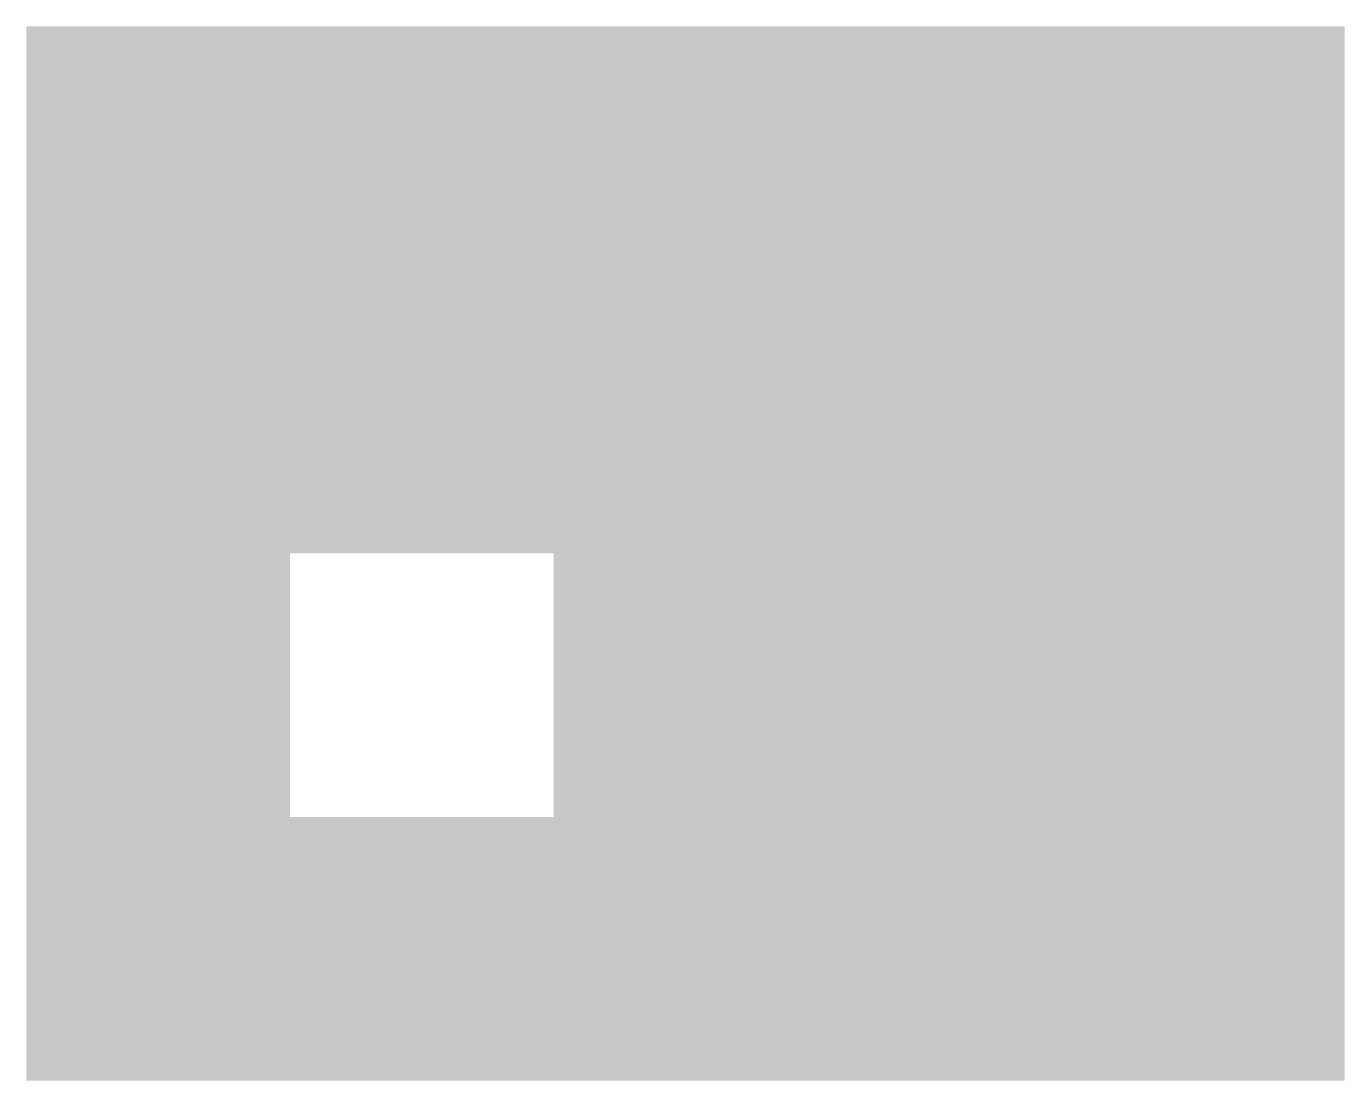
# Model space of a CAD drawing. Header units: millimetres. Extents: x 0 to 50, y 0 to 40.
import ezdxf

# ---------------------------------------------------------------- set-up
doc = ezdxf.new("R2010")
doc.units = ezdxf.units.MM

msp = doc.modelspace()

# ---------------------------------------------------------------- hatches: boundary and pattern name
h = msp.add_hatch(color=7)
h.paths.add_polyline_path([(0, 0), (50, 0), (50, 40), (0, 40)])
h.paths.add_polyline_path([(10, 10), (20, 10), (20, 20), (10, 20)])

doc.saveas('drawing.dxf')
